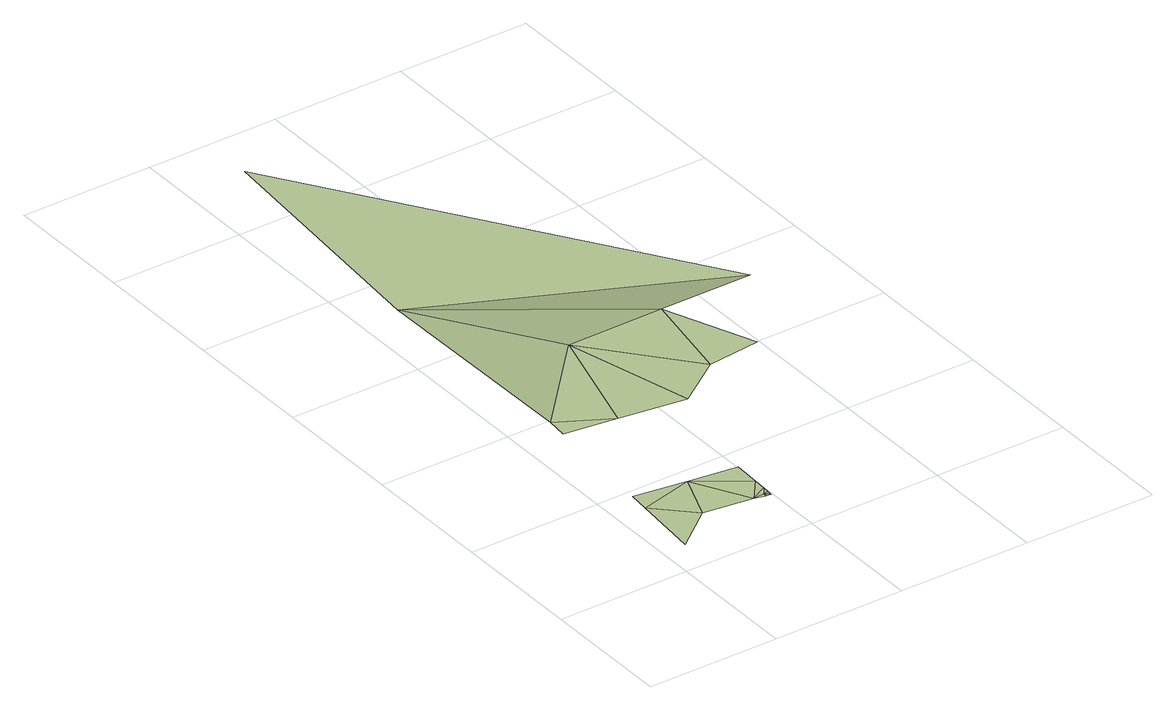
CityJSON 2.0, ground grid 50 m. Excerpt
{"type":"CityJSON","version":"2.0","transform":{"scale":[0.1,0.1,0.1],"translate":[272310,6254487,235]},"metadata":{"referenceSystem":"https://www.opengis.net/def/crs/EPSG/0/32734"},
"CityObjects":{
"terrain1":{"type":"TINRelief","geometry":[{"type":"CompositeSurface","lod":"1","boundaries":[[[0,1,2]],[[3,0,4]],[[4,0,2]],[[4,2,5]],[[6,7,8]],[[9,4,5]],[[10,5,11]],[[12,5,10]],[[13,10,11]],[[10,13,14]],[[15,4,9]],[[5,12,9]],[[16,17,13]],[[18,10,14]],[[13,17,14]],[[18,12,10]],[[6,8,19]],[[20,6,19]],[[8,21,19]],[[22,19,21]],[[20,19,23]],[[19,22,23]],[[22,24,23]],[[25,26,20]],[[20,23,25]]]}]}
},
"vertices":[
[25,266,107],[2,10,107],[159,133,107],[32,344,107],[230,317,107],[346,108,107],[76,863,107],[69,783,107],[267,756,107],[410,191,107],[387,111,107],[386,96,107],[408,141,107],[401,96,107],[406,104,107],[415,292,107],[405,94,107],[405,98,107],[406,116,107],[396,1212,107],[157,1832,9],[519,721,107],[701,850,107],[767,1215,107],[904,870,107],[1209,1339,9],[239,2800,9]
]}
